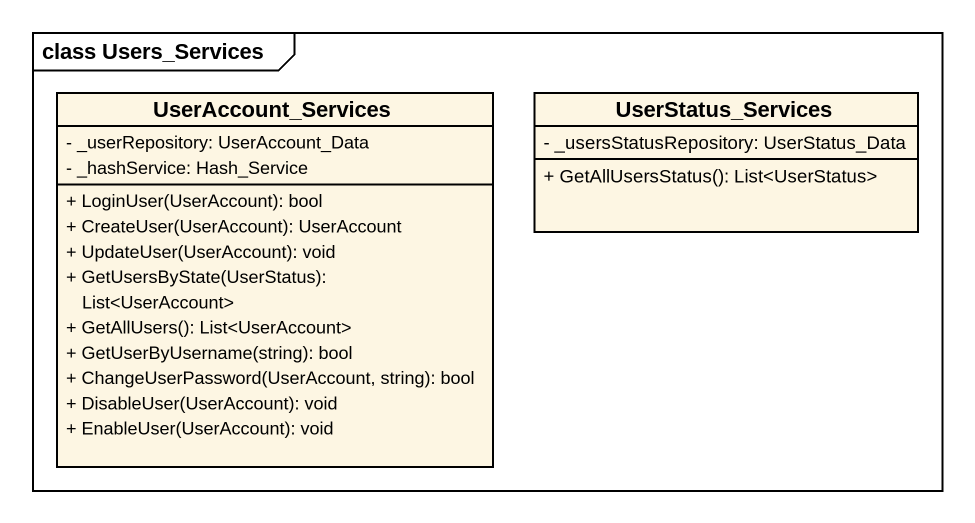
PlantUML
@startuml
mainframe class Users_Services
hide circle
hide empty members
skinparam classAttributeIconSize 0
class UserAccount_Services {
  - _userRepository: UserAccount_Data
  - _hashService: Hash_Service
  + LoginUser(UserAccount): bool
  + CreateUser(UserAccount): UserAccount
  + UpdateUser(UserAccount): void
  + GetUsersByState(UserStatus): List<UserAccount>
  + GetAllUsers(): List<UserAccount>
  + GetUserByUsername(string): bool
  + ChangeUserPassword(UserAccount, string): bool
  + DisableUser(UserAccount): void
  + EnableUser(UserAccount): void
}
class UserStatus_Services {
  - _usersStatusRepository: UserStatus_Data
  + GetAllUsersStatus(): List<UserStatus>
}
@enduml
